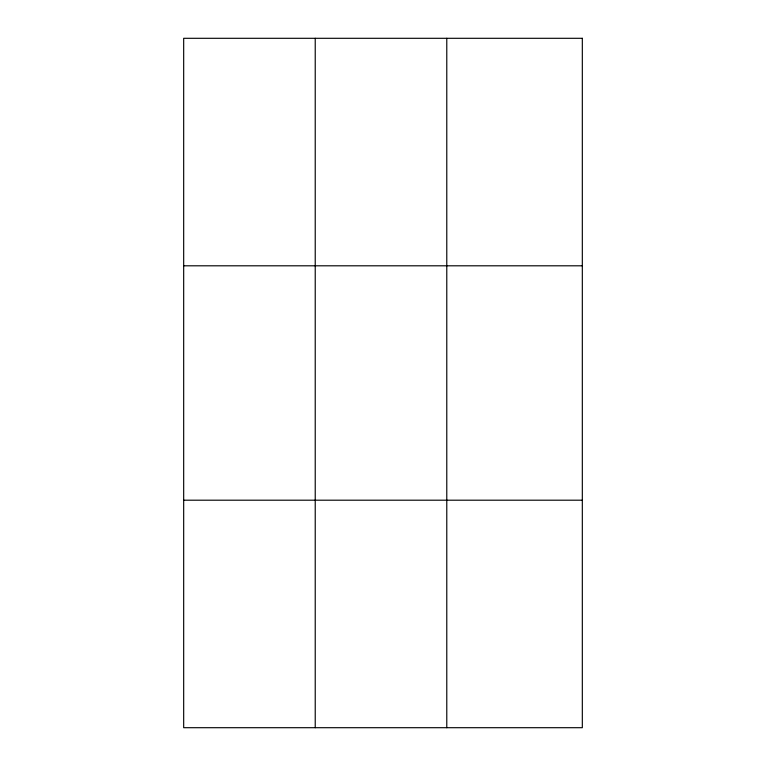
<?xml version="1.0" encoding="UTF-8"?>
<svg xmlns="http://www.w3.org/2000/svg" width="766" height="766" viewBox="0 0 766 766"><rect width="100%" height="100%" fill="white"/><g stroke="black" fill="none" stroke-linecap="round" stroke-linejoin="round"><path stroke-width="1.15" d="M315.228 727.7L315.228 38.3M446.779 727.7L446.779 38.3M183.677 265.802L582.323 265.802M183.677 500.198L582.323 500.198M582.323 38.3L582.323 727.7L183.677 727.7L183.677 38.3L582.323 38.3"/></g></svg>
